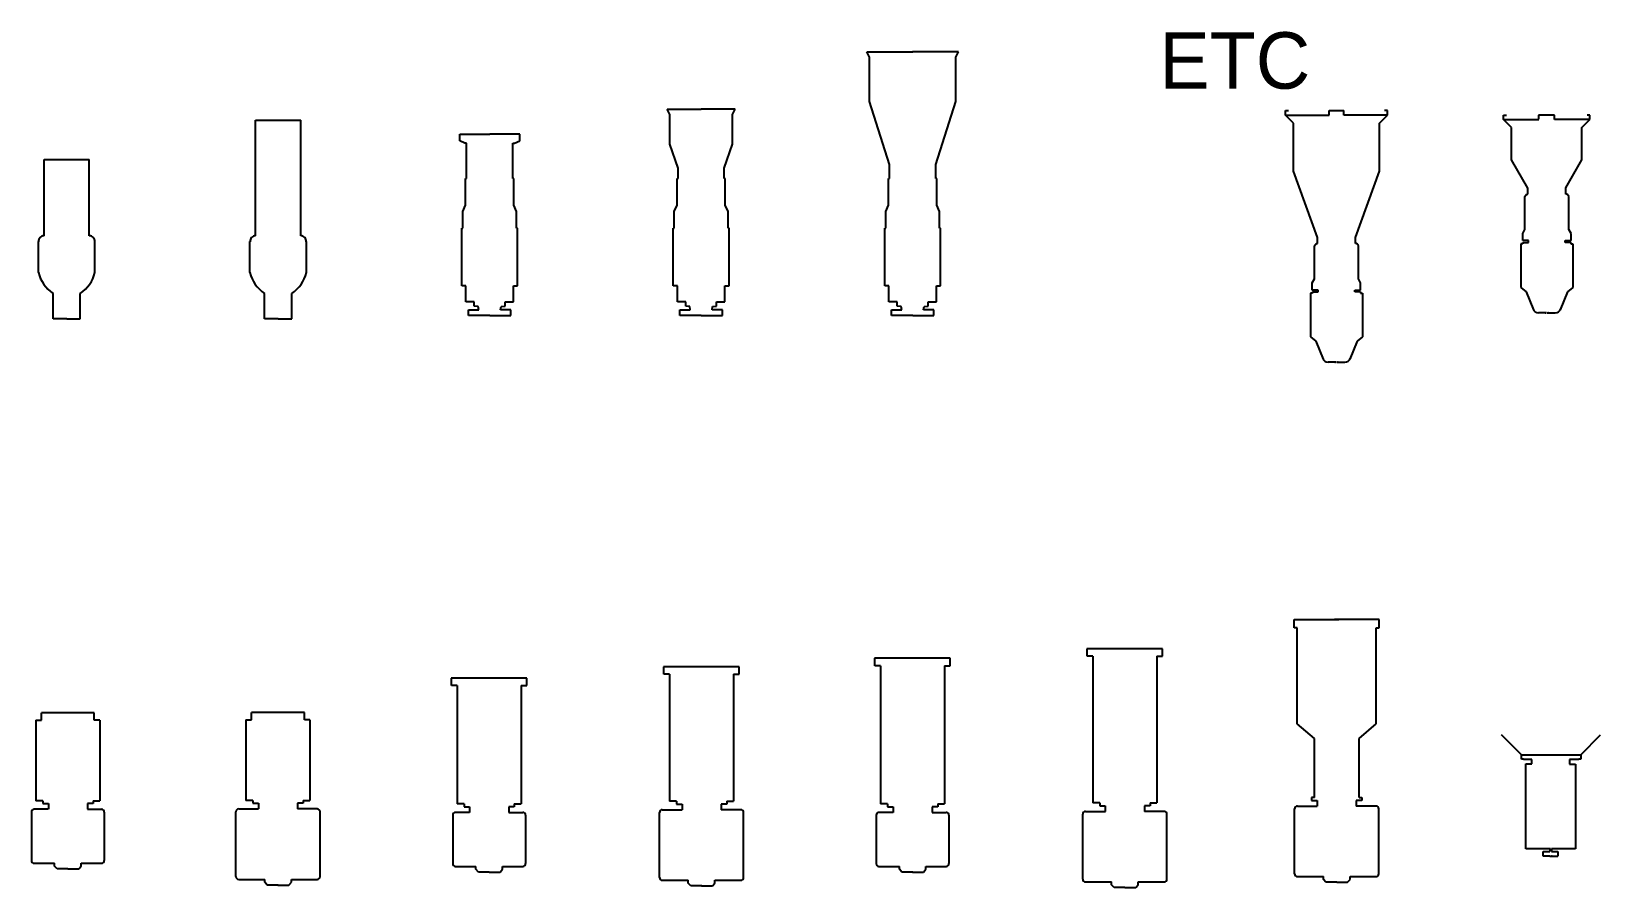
# Model space of a CAD drawing. Extents: x -17897 to 28333, y -5450 to 20354.
# Drawn here: x 16825 to 22389, y 17320 to 20354 of the extents above; entities that cross this region are included whole.
import ezdxf
from ezdxf.enums import TextEntityAlignment as Align

# ---------------------------------------------------------------- set-up
doc = ezdxf.new("R2010")
doc.units = 0
doc.layers.get('0').update_dxf_attribs({"linetype": 'CONTINUOUS'})
doc.layers.add('LANTERNS', color=7, linetype='CONTINUOUS')

# ---------------------------------------------------------------- blocks, each defined once
blk = doc.blocks.new('Souce4-05')
for p, q in [((-177.8, 465.1), (-167.8, 465.1)), ((-177.8, 450.1), (-177.8, 465.1)), ((-177.8, 448.6), (-177.8, 450.1)), ((-149.6, 420.3), (-177.8, 448.6)), ((-177.8, 448.6), (-22.8, 448.6)), ((-22.8, 465), (28.6, 465)), ((-22.8, 448.6), (-22.8, 465)), ((28.6, 448.6), (28.6, 465)), ((183.6, 448.6), (28.6, 448.6)), ((155.3, 420.3), (183.6, 448.6)), ((183.6, 465.1), (173.6, 465.1)), ((183.6, 450.1), (183.6, 465.1)), ((183.6, 448.6), (183.6, 450.1)), ((-149.6, 250.3), (-149.6, 420.3)), ((155.3, 250.3), (155.3, 420.3)), ((-64, 15.4), (-149.6, 250.3)), ((69.8, 15.4), (155.3, 250.3)), ((-64, -6.6), (-64, 15.4)), ((69.8, -6.6), (69.8, 15.4)), ((-75, -14.3), (-68.8, -6.6)), ((-75, -133.1), (-75, -14.3)), ((-68.8, -6.6), (-64, -6.6)), ((74.6, -6.6), (69.8, -6.6)), ((80.7, -14.3), (74.6, -6.6)), ((80.7, -133.1), (80.7, -14.3)), ((-82.8, -146.2), (-75, -131.5)), ((-82.8, -171.2), (-82.8, -146.2)), ((88.6, -146.2), (80.7, -131.5)), ((88.6, -171.2), (88.6, -146.2)), ((-88.9, -182.5), (-88.9, -336.8)), ((-82.7, -182.5), (-88.9, -182.5)), ((-82.3, -182.6), (-87, -182.6)), ((-62.3, -171.2), (-82.8, -171.2)), ((-82.3, -177.2), (-62.3, -177.2)), ((-82.3, -177.2), (-82.3, -182.6)), ((-62.3, -177.2), (-62.3, -171.2)), ((68, -177.2), (68, -171.2)), ((68, -171.2), (88.6, -171.2)), ((88, -177.2), (68, -177.2)), ((88, -177.2), (88, -182.6)), ((88, -182.6), (92.7, -182.6)), ((88.5, -182.5), (94.6, -182.5)), ((94.6, -182.5), (94.6, -336.8)), ((-88.9, -336.8), (-70.4, -352.2)), ((-70.4, -352.2), (-44.8, -416.2)), ((76.1, -352.2), (50.5, -416.2)), ((94.6, -336.8), (76.1, -352.2)), ((1.4, -427.3), (-26.9, -427.3)), ((-3.2, -427.3), (-0.2, -427.3)), ((4.4, -427.3), (32.6, -427.3)), ((8.9, -427.3), (6, -427.3))]:
    blk.add_line(p, q)
for centre, start, end in [((-26.9, -407.3), 198, 270), ((32.6, -407.3), 270, 342)]:
    blk.add_arc(centre, 20, start, end)
at = {"flags": 4}
for tag, width, p, p2 in [('COLOUR', 0.602998, (-82.6, 250), (88.3, 250)), ('GOBO/IRIS', 0.32587, (-62.3, -171.2), (68, -171.2))]:
    blk.add_attdef(tag, text='', height=50, dxfattribs=dict(at, width=width)).set_placement(p, p2, align=Align.FIT)
blk = doc.blocks.new('Source4-10')
for p, q in [((-154.5, 433.4), (-154.5, 448.4)), ((-154.5, 448.4), (-144.5, 448.4)), ((-30.3, 448.2), (-30.3, 434)), ((26.5, 448.2), (-30.3, 448.2)), ((26.5, 433.2), (26.5, 448.2)), ((151.5, 448.2), (141.5, 448.2)), ((151.5, 433.2), (151.5, 448.2)), ((-154.5, 433.4), (-29.5, 433.4)), ((-126.2, 405.2), (-154.5, 433.4)), ((-126.2, 290.2), (-126.2, 405.2)), ((151.5, 433.2), (26.5, 433.2)), ((123.2, 404.9), (151.5, 433.2)), ((123.2, 289.9), (123.2, 404.9)), ((-68.1, 189.5), (-126.2, 290.2)), ((65.7, 190.3), (123.2, 289.9)), ((-79.1, 160.6), (-72.9, 168.3)), ((-72.9, 168.3), (-68.1, 168.3)), ((-68.1, 168.3), (-68.1, 190.3)), ((65.7, 168.3), (65.7, 190.3)), ((70.5, 168.3), (65.7, 168.3)), ((76.7, 160.6), (70.5, 168.3)), ((-79.1, 41.8), (-79.1, 160.6)), ((76.7, 41.8), (76.7, 160.6)), ((-86.9, 28.7), (-79.1, 43.4)), ((-86.9, 3.7), (-86.9, 28.7)), ((-66.4, 3.7), (-86.9, 3.7)), ((-66.4, -2.3), (-66.4, 3.7)), ((64, 3.7), (84.5, 3.7)), ((64, -2.3), (64, 3.7)), ((84.5, 28.7), (76.7, 43.4)), ((84.5, 3.7), (84.5, 28.7)), ((-93, -7.6), (-93, -161.9)), ((-86.8, -7.6), (-93, -7.6)), ((-86.4, -7.6), (-91.1, -7.6)), ((-86.4, -2.3), (-86.4, -7.6)), ((-86.4, -2.3), (-66.4, -2.3)), ((84, -2.3), (64, -2.3)), ((84, -2.3), (84, -7.6)), ((84, -7.6), (88.7, -7.6)), ((84.4, -7.6), (90.6, -7.6)), ((90.6, -7.6), (90.6, -161.9)), ((-93, -161.9), (-74.4, -177.3)), ((90.6, -161.9), (72.1, -177.3)), ((-74.4, -177.3), (-48.8, -241.3)), ((72.1, -177.3), (46.4, -241.3)), ((-2.7, -252.4), (-30.9, -252.4)), ((-7.2, -252.4), (-4.3, -252.4)), ((0.3, -252.4), (28.6, -252.4)), ((4.8, -252.4), (1.9, -252.4))]:
    blk.add_line(p, q)
for centre, start, end in [((-30.9, -232.4), 198, 270), ((28.6, -232.4), 270, 342)]:
    blk.add_arc(centre, 20, start, end)
at = {"flags": 4}
for tag, width, p, p2 in [('COLOUR', 0.603088, (-86.3, 288.4), (84.6, 288.4)), ('GOBO/IRIS', 0.32587, (-66.4, 3.7), (64, 3.7))]:
    blk.add_attdef(tag, text='', height=50, dxfattribs=dict(at, width=width)).set_placement(p, p2, align=Align.FIT)
blk = doc.blocks.new('Leko6x16')
for p, q in [((-80, 75), (-80, 345)), ((-80, 345), (80, 345)), ((80, 75), (80, 345)), ((-100, -55), (-100, 55)), ((100, -55), (100, 55)), ((-48.4, -218.7), (-48.4, -128.7)), ((48.4, -218.7), (48.4, -128.7)), ((0, -218.7), (-48.4, -218.7)), ((0, -218.7), (48.4, -218.7))]:
    blk.add_line(p, q)
for centre, radius, start, end in [((-80.3, 55.8), 19.2, 89.1165, 184.9958), ((80.3, 55.8), 19.2, 355.0042, 90.8835), ((17.2, -27.9), 120.3, 193.0374, 236.9626), ((-17.2, -27.9), 120.3, 303.0374, 346.9626)]:
    blk.add_arc(centre, radius, start, end)
for tag, width, p, p2 in [('COLOUR', 0.564706, (-80, 210), (80, 210)), ('GOBO/IRIS', 0.4, (-80, 23.7), (80, 23.7)), ('VOLTS', 0.345436, (-43.2, -209.3), (43.2, -209.3))]:
    blk.add_attdef(tag, text='', height=50, dxfattribs=dict(width=width)).set_placement(p, p2, align=Align.FIT)
blk = doc.blocks.new('Leko6x22')
for p, q in [((-80, 75), (-80, 485)), ((-80, 485), (80, 485)), ((80, 75), (80, 485)), ((-100, -55), (-100, 55)), ((100, -55), (100, 55)), ((-48.4, -218.7), (-48.4, -128.7)), ((48.4, -218.7), (48.4, -128.7)), ((0, -218.7), (-48.4, -218.7)), ((0, -218.7), (48.4, -218.7))]:
    blk.add_line(p, q)
for centre, radius, start, end in [((-80.3, 55.8), 19.2, 89.1165, 184.9958), ((80.3, 55.8), 19.2, 355.0042, 90.8835), ((17.2, -27.9), 120.3, 193.0374, 236.9626), ((-17.2, -27.9), 120.3, 303.0374, 346.9626)]:
    blk.add_arc(centre, radius, start, end)
for tag, width, p, p2 in [('COLOUR', 0.564706, (-80, 280), (80, 280)), ('GOBO/IRIS', 0.4, (-80, 19.2), (80, 19.2)), ('VOLTS', 0.330605, (-41.3, -208.8), (41.3, -208.8))]:
    blk.add_attdef(tag, text='', height=50, dxfattribs=dict(width=width)).set_placement(p, p2, align=Align.FIT)
blk = doc.blocks.new('Shakespeare')
for p, q in [((-106.4, 411.8), (-106.4, 435.7)), ((-106.4, 435.7), (0, 435.7)), ((-87.7, 403.1), (-106.4, 411.8)), ((-81.9, 403.1), (-87.7, 403.1)), ((-81.9, 278.4), (-81.9, 403.1)), ((106.4, 435.7), (0, 435.7)), ((81.9, 278.4), (81.9, 403.1)), ((81.9, 403.1), (87.7, 403.1)), ((87.7, 403.1), (106.4, 411.8)), ((106.4, 411.8), (106.4, 435.7)), ((-85.5, 183.4), (-85.5, 278.4)), ((-85.5, 278.4), (-81.9, 278.4)), ((85.5, 278.4), (81.9, 278.4)), ((85.5, 183.4), (85.5, 278.4)), ((-95.7, 161.6), (-85.5, 183.4)), ((95.7, 161.6), (85.5, 183.4)), ((-95.7, 102.1), (-95.7, 161.6)), ((95.7, 102.1), (95.7, 161.6)), ((-99.2, -102.1), (-99.2, 102.1)), ((-99.2, 102.1), (-95.7, 102.1)), ((99.2, 102.1), (95.7, 102.1)), ((99.2, -102.1), (99.2, 102.1)), ((-84.2, -102.1), (-99.2, -102.1)), ((-84.2, -159), (-84.2, -102.1)), ((84.2, -159), (84.2, -102.1)), ((84.2, -102.1), (99.2, -102.1)), ((-54.8, -159), (-84.2, -159)), ((-54.8, -174), (-54.8, -159)), ((54.8, -159), (84.2, -159)), ((54.8, -174), (54.8, -159)), ((-75.6, -207.1), (-75.6, -187.5)), ((-75.6, -187.5), (-38.5, -187.5)), ((0, -207.1), (-75.6, -207.1)), ((-40.6, -175.3), (-54.8, -174)), ((-38.5, -187.5), (-40.6, -175.3)), ((0, -207.1), (75.6, -207.1)), ((38.5, -187.5), (40.6, -175.3)), ((75.6, -187.5), (38.5, -187.5)), ((40.6, -175.3), (54.8, -174)), ((75.6, -207.1), (75.6, -187.5))]:
    blk.add_line(p, q)
for tag, width, p, p2 in [('COLOUR', 0.57833, (-81.9, 340.7), (81.9, 340.7)), ('GOBO/IRIS', 0.40965, (-81.9, 95.9), (81.9, 95.9)), ('BEAM', 0.893782, (-81.9, -150.5), (81.9, -150.5))]:
    blk.add_attdef(tag, text='', height=50, dxfattribs=dict(width=width)).set_placement(p, p2, align=Align.FIT)
blk = doc.blocks.new('Shakespeare10')
for p, q in [((-111.2, 505.4), (-120.8, 524.1)), ((-120.8, 524.1), (0, 524.1)), ((-111.2, 399.8), (-111.2, 505.4)), ((120.8, 524.1), (0, 524.1)), ((111.2, 505.4), (120.8, 524.1)), ((111.2, 399.8), (111.2, 505.4)), ((-81.9, 314.7), (-111.2, 399.8)), ((81.9, 314.7), (111.2, 399.8)), ((-85.5, 183.4), (-85.5, 278.4)), ((-85.5, 278.4), (-81.9, 278.4)), ((-81.9, 278.4), (-81.9, 314.7)), ((81.9, 278.4), (81.9, 314.7)), ((85.5, 278.4), (81.9, 278.4)), ((85.5, 183.4), (85.5, 278.4)), ((-95.7, 161.6), (-85.5, 183.4)), ((95.7, 161.6), (85.5, 183.4)), ((-95.7, 102.1), (-95.7, 161.6)), ((95.7, 102.1), (95.7, 161.6)), ((-99.2, -102.1), (-99.2, 102.1)), ((-99.2, 102.1), (-95.7, 102.1)), ((99.2, 102.1), (95.7, 102.1)), ((99.2, -102.1), (99.2, 102.1)), ((-84.2, -102.1), (-99.2, -102.1)), ((-84.2, -159), (-84.2, -102.1)), ((84.2, -159), (84.2, -102.1)), ((84.2, -102.1), (99.2, -102.1)), ((-54.8, -159), (-84.2, -159)), ((-54.8, -174), (-54.8, -159)), ((54.8, -159), (84.2, -159)), ((54.8, -174), (54.8, -159)), ((-75.6, -207.1), (-75.6, -187.5)), ((-75.6, -187.5), (-38.5, -187.5)), ((0, -207.1), (-75.6, -207.1)), ((-40.6, -175.3), (-54.8, -174)), ((-38.5, -187.5), (-40.6, -175.3)), ((0, -207.1), (75.6, -207.1)), ((38.5, -187.5), (40.6, -175.3)), ((75.6, -187.5), (38.5, -187.5)), ((40.6, -175.3), (54.8, -174)), ((75.6, -207.1), (75.6, -187.5))]:
    blk.add_line(p, q)
for tag, width, p, p2 in [('COLOUR', 0.57833, (-81.9, 340.7), (81.9, 340.7)), ('GOBO/IRIS', 0.40965, (-81.9, 95.9), (81.9, 95.9)), ('BEAM', 0.893782, (-81.9, -150.5), (81.9, -150.5))]:
    blk.add_attdef(tag, text='', height=50, dxfattribs=dict(width=width)).set_placement(p, p2, align=Align.FIT)
blk = doc.blocks.new('Shakespeare5')
for p, q in [((-153, 707.9), (-162.6, 726.8)), ((-162.6, 726.8), (0.2, 726.8)), ((162.6, 726.8), (-0.2, 726.8)), ((153, 707.9), (162.6, 726.8)), ((-153, 551.4), (-153, 707.9)), ((153, 551.4), (153, 707.9)), ((-81.9, 327.9), (-153, 551.4)), ((81.9, 327.9), (153, 551.4)), ((-85.5, 183.4), (-85.5, 278.4)), ((-85.5, 278.4), (-81.9, 278.4)), ((-81.9, 278.4), (-81.9, 327.9)), ((81.9, 278.4), (81.9, 327.9)), ((85.5, 278.4), (81.9, 278.4)), ((85.5, 183.4), (85.5, 278.4)), ((-95.7, 161.6), (-85.5, 183.4)), ((95.7, 161.6), (85.5, 183.4)), ((-95.7, 102.1), (-95.7, 161.6)), ((95.7, 102.1), (95.7, 161.6)), ((-99.2, -102.1), (-99.2, 102.1)), ((-99.2, 102.1), (-95.7, 102.1)), ((99.2, 102.1), (95.7, 102.1)), ((99.2, -102.1), (99.2, 102.1)), ((-84.2, -102.1), (-99.2, -102.1)), ((-84.2, -159), (-84.2, -102.1)), ((84.2, -159), (84.2, -102.1)), ((84.2, -102.1), (99.2, -102.1)), ((-54.8, -159), (-84.2, -159)), ((-54.8, -174), (-54.8, -159)), ((54.8, -159), (84.2, -159)), ((54.8, -174), (54.8, -159)), ((-75.6, -207.1), (-75.6, -187.5)), ((-75.6, -187.5), (-38.5, -187.5)), ((0, -207.1), (-75.6, -207.1)), ((-40.6, -175.3), (-54.8, -174)), ((-38.5, -187.5), (-40.6, -175.3)), ((0, -207.1), (75.6, -207.1)), ((38.5, -187.5), (40.6, -175.3)), ((75.6, -187.5), (38.5, -187.5)), ((40.6, -175.3), (54.8, -174)), ((75.6, -207.1), (75.6, -187.5))]:
    blk.add_line(p, q)
for tag, width, p, p2 in [('COLOUR', 0.57833, (-81.9, 340.7), (81.9, 340.7)), ('GOBO/IRIS', 0.40965, (-81.9, 95.9), (81.9, 95.9)), ('BEAM', 0.893782, (-81.9, -150.5), (81.9, -150.5))]:
    blk.add_attdef(tag, text='', height=50, dxfattribs=dict(width=width)).set_placement(p, p2, align=Align.FIT)
blk = doc.blocks.new('TurboSil28-58')
for p, q in [((-109.5, 303.9), (-109.5, 18.9)), ((-109.5, 303.9), (-89.5, 303.9)), ((98, 330), (-89.5, 330)), ((-89.5, 303.9), (-89.5, 330)), ((98, 303.9), (98, 330)), ((118, 303.9), (98, 303.9)), ((118, 303.9), (118, 18.9)), ((-84.9, 18.9), (-109.5, 18.9)), ((-84.9, 18.9), (-84.9, 8.9)), ((-84.9, 8.9), (-64.9, 8.9)), ((-64.9, 8.9), (-64.9, -11)), ((73.6, 8.9), (73.6, -11.5)), ((93.6, 8.9), (73.6, 8.9)), ((93.6, 18.9), (118, 18.9)), ((93.6, 18.9), (93.6, 8.9)), ((113.6, 18.9), (113.6, 18.9)), ((-125.2, -21.5), (-125.2, -192.8)), ((-65.2, -11.5), (-115.2, -11.5)), ((73.6, -11.5), (123.3, -11.5)), ((133.3, -21.5), (133.3, -192.8)), ((-115.2, -202.8), (-42.9, -202.8)), ((-42.9, -213.1), (-42.9, -202.8)), ((-34.2, -222.8), (-42.9, -213.1)), ((42.9, -222.8), (51.5, -213.1)), ((51.5, -202.8), (123.3, -202.8)), ((51.5, -213.1), (51.5, -202.8)), ((4.6, -222.8), (-34.2, -222.8)), ((4.1, -222.8), (42.9, -222.8))]:
    blk.add_line(p, q)
for centre, start, end in [((-115.2, -21.5), 90, 180), ((123.3, -21.5), 0, 90), ((-115.2, -192.8), 180, 270), ((123.3, -192.8), 270, 0)]:
    blk.add_arc(centre, 10, start, end)
at = {"flags": 4}
for tag, width, p, p2 in [('COLOUR', 0.803064, (-109.5, 161.4), (118, 161.4)), ('GOBO/IRIS', 0.446078, (-84.9, 18.9), (93.6, 18.9))]:
    blk.add_attdef(tag, text='', height=50, dxfattribs=dict(at, width=width)).set_placement(p, p2, align=Align.FIT)
blk = doc.blocks.new('TurboSil28-58(2Kw)')
for p, q in [((-114.7, 305.1), (-114.7, 20.1)), ((-114.7, 305.1), (-94.7, 305.1)), ((92.8, 331.2), (-94.7, 331.2)), ((-94.7, 305.1), (-94.7, 331.2)), ((92.8, 305.1), (92.8, 331.2)), ((112.8, 305.1), (92.8, 305.1)), ((112.8, 305.1), (112.8, 20.1)), ((-90, 20.1), (-114.7, 20.1)), ((-90, 20.1), (-90, 10.1)), ((-90, 10.1), (-70, 10.1)), ((-70, 10.1), (-70, -9.9)), ((68.4, 10.1), (68.4, -9.9)), ((88.4, 10.1), (68.4, 10.1)), ((88.4, 20.1), (112.8, 20.1)), ((88.4, 20.1), (88.4, 10.1)), ((108.4, 20.1), (108.4, 20.1)), ((-150, -249.9), (-150, -19.9)), ((-140, -9.9), (-69.9, -9.9)), ((138.4, -9.9), (68.4, -9.9)), ((148.4, -249.9), (148.4, -19.9)), ((-140, -259.9), (-47.8, -259.9)), ((-47.8, -270.2), (-47.8, -259.9)), ((-39.1, -279.9), (-47.8, -270.2)), ((38, -279.9), (46.7, -270.2)), ((46.7, -259.9), (138.4, -259.9)), ((46.7, -270.2), (46.7, -259.9)), ((-0.3, -279.9), (-39.1, -279.9)), ((-0.8, -279.9), (38, -279.9))]:
    blk.add_line(p, q)
for centre, start, end in [((-140, -19.9), 90, 180), ((138.4, -19.9), 0, 90), ((-140, -249.9), 180, 270), ((138.4, -249.9), 270, 0)]:
    blk.add_arc(centre, 10, start, end)
at = {"flags": 4}
for tag, width, p, p2 in [('COLOUR', 0.803064, (-114.7, 162.6), (112.8, 162.6)), ('GOBO/IRIS', 0.446078, (-90, 20.1), (88.4, 20.1))]:
    blk.add_attdef(tag, text='', height=50, dxfattribs=dict(at, width=width)).set_placement(p, p2, align=Align.FIT)
blk = doc.blocks.new('TurboSil9-21')
for p, q in [((-143.9, 532.9), (14.1, 532.9)), ((-143.9, 502.9), (-143.9, 532.9)), ((-133.9, 502.9), (-143.9, 502.9)), ((-133.9, 162.9), (-133.9, 502.9)), ((157.1, 532.9), (-0.9, 532.9)), ((147.1, 162.9), (147.1, 502.9)), ((147.1, 502.9), (157.1, 502.9)), ((157.1, 502.9), (157.1, 532.9)), ((-72.6, 111.5), (-133.9, 162.9)), ((-72.6, -98.5), (-72.6, 111.5)), ((85.8, 111.5), (147.1, 162.9)), ((85.8, -98.5), (85.8, 111.5)), ((-82.6, -98.5), (-82.6, -108.5)), ((-72.6, -98.5), (-82.6, -98.5)), ((-82.6, -108.5), (-62.6, -108.5)), ((-62.6, -108.5), (-62.6, -128.5)), ((75.8, -108.5), (75.8, -128.5)), ((95.8, -108.5), (75.8, -108.5)), ((85.8, -98.5), (95.8, -98.5)), ((95.8, -98.5), (95.8, -108.5)), ((-142.6, -368.5), (-142.6, -138.5)), ((-132.6, -128.5), (-62.5, -128.5)), ((145.8, -128.5), (75.8, -128.5)), ((155.8, -368.5), (155.8, -138.5)), ((-132.6, -378.5), (-40.3, -378.5)), ((-40.3, -388.8), (-40.3, -378.5)), ((-31.7, -398.5), (-40.3, -388.8)), ((45.4, -398.5), (54.1, -388.8)), ((54.1, -378.5), (145.8, -378.5)), ((54.1, -388.8), (54.1, -378.5)), ((7.1, -398.5), (-31.7, -398.5)), ((6.6, -398.5), (45.4, -398.5))]:
    blk.add_line(p, q)
for centre, start, end in [((-132.6, -138.5), 90, 180), ((145.8, -138.5), 0, 90), ((-132.6, -368.5), 180, 270), ((145.8, -368.5), 270, 0)]:
    blk.add_arc(centre, 10, start, end)
at = {"flags": 4}
for tag, width, p, p2 in [('COLOUR', 0.991759, (-133.9, 332.9), (147.1, 332.9)), ('GOBO/IRIS', 0.346078, (-62.6, -108.5), (75.8, -108.5))]:
    blk.add_attdef(tag, text='', height=50, dxfattribs=dict(at, width=width)).set_placement(p, p2, align=Align.FIT)
blk = doc.blocks.new('TurboSil15-32')
for p, q in [((131.8, 453.7), (-136.4, 453.7)), ((-135.7, 427.6), (-135.7, 453.7)), ((131.8, 427.6), (131.8, 453.7)), ((-115.7, 427.6), (-135.7, 427.6)), ((-115.7, 427.6), (-115.7, 7.6)), ((111.8, 427.6), (111.8, 7.6)), ((111.8, 427.6), (131.8, 427.6)), ((-91, 7.6), (-115.7, 7.6)), ((-91, 7.6), (-91, -2.4)), ((87.4, 7.6), (87.4, -2.4)), ((87.4, 7.6), (111.8, 7.6)), ((107.4, 7.6), (107.4, 7.6)), ((-131, -32.4), (-131, -203.7)), ((-71, -22.4), (-121, -22.4)), ((-91, -2.4), (-71, -2.4)), ((-71, -2.4), (-71, -22.4)), ((87.4, -2.4), (67.4, -2.4)), ((67.4, -2.4), (67.4, -22.4)), ((67.4, -22.4), (117.4, -22.4)), ((127.4, -32.4), (127.4, -203.7)), ((-121, -213.7), (-48.8, -213.7)), ((-121, -213.7), (-48.8, -213.7)), ((-48.8, -224), (-48.8, -213.7)), ((45.7, -213.7), (117.4, -213.7)), ((45.7, -224), (45.7, -213.7)), ((-40.1, -233.7), (-48.8, -224)), ((-1.3, -233.7), (-40.1, -233.7)), ((-1.8, -233.7), (37, -233.7)), ((37, -233.7), (45.7, -224))]:
    blk.add_line(p, q)
for centre, start, end in [((-121, -32.4), 90, 180), ((117.4, -32.4), 0, 90), ((-121, -203.7), 180, 270), ((117.4, -203.7), 270, 0)]:
    blk.add_arc(centre, 10, start, end)
at = {"flags": 4}
for tag, width, p, p2 in [('COLOUR', 0.803064, (-115.7, 217.6), (111.8, 217.6)), ('GOBO/IRIS', 0.446078, (-91, 7.6), (87.4, 7.6))]:
    blk.add_attdef(tag, text='', height=50, dxfattribs=dict(at, width=width)).set_placement(p, p2, align=Align.FIT)
blk = doc.blocks.new('TurboSil15-32(2Kw)')
for p, q in [((135, 493.2), (-133.3, 493.2)), ((-132.5, 467.1), (-132.5, 493.2)), ((-112.5, 467.1), (-132.5, 467.1)), ((-112.5, 467.1), (-112.5, 17.1)), ((115, 467.1), (115, 17.1)), ((115, 467.1), (135, 467.1)), ((135, 467.1), (135, 493.2)), ((-87.9, 17.1), (-112.5, 17.1)), ((-87.9, 17.1), (-87.9, 7.1)), ((-87.9, 7.1), (-67.9, 7.1)), ((-67.9, 7.1), (-67.9, -12.9)), ((90.6, 7.1), (70.6, 7.1)), ((70.6, 7.1), (70.6, -12.9)), ((90.6, 17.1), (115, 17.1)), ((90.6, 17.1), (90.6, 7.1)), ((110.6, 17.1), (110.6, 17.1)), ((-147.9, -252.9), (-147.9, -22.9)), ((-137.9, -12.9), (-67.7, -12.9)), ((140.6, -12.9), (70.6, -12.9)), ((150.6, -252.9), (150.6, -22.9)), ((-137.9, -262.9), (-45.6, -262.9)), ((-45.6, -273.2), (-45.6, -262.9)), ((-36.9, -282.9), (-45.6, -273.2)), ((40.2, -282.9), (48.8, -273.2)), ((48.8, -262.9), (140.6, -262.9)), ((48.8, -273.2), (48.8, -262.9)), ((1.9, -282.9), (-36.9, -282.9)), ((1.4, -282.9), (40.2, -282.9))]:
    blk.add_line(p, q)
for centre, start, end in [((-137.9, -22.9), 90, 180), ((140.6, -22.9), 0, 90), ((-137.9, -252.9), 180, 270), ((140.6, -252.9), 270, 0)]:
    blk.add_arc(centre, 10, start, end)
at = {"flags": 4}
for tag, width, p, p2 in [('COLOUR', 0.803064, (-112.5, 242.1), (115, 242.1)), ('GOBO/IRIS', 0.446078, (-87.9, 17.1), (90.6, 17.1))]:
    blk.add_attdef(tag, text='', height=50, dxfattribs=dict(at, width=width)).set_placement(p, p2, align=Align.FIT)
blk = doc.blocks.new('TurboSil11-26')
for p, q in [((133.3, 362.4), (-135, 362.4)), ((-134.3, 336.3), (-134.3, 362.4)), ((-114.3, 336.3), (-134.3, 336.3)), ((-114.3, 336.3), (-114.3, -153.7)), ((113.3, 336.3), (113.3, -153.7)), ((113.3, 336.3), (133.3, 336.3)), ((133.3, 336.3), (133.3, 362.4)), ((-89.6, -153.7), (-114.3, -153.7)), ((-89.6, -153.7), (-89.6, -163.7)), ((-89.6, -163.7), (-69.6, -163.7)), ((-69.6, -163.7), (-69.6, -183.6)), ((68.8, -163.7), (68.8, -183.7)), ((88.8, -163.7), (68.8, -163.7)), ((88.8, -153.7), (113.3, -153.7)), ((88.8, -153.7), (88.8, -163.7)), ((108.8, -153.7), (108.8, -153.7)), ((-129.6, -193.6), (-129.6, -365)), ((-69.6, -183.6), (-119.6, -183.6)), ((68.8, -183.7), (118.8, -183.7)), ((128.8, -193.7), (128.8, -365)), ((-119.6, -375), (-47.3, -375)), ((-109.6, -375), (-47.3, -375)), ((-47.3, -385.2), (-47.3, -375)), ((-38.7, -395), (-47.3, -385.2)), ((38.4, -395), (47.1, -385.2)), ((47.1, -375), (118.8, -375)), ((47.1, -385.2), (47.1, -375)), ((0.1, -395), (-38.7, -395)), ((-0.4, -395), (38.4, -395))]:
    blk.add_line(p, q)
for centre, start, end in [((-119.6, -193.6), 90, 180), ((118.8, -193.7), 0, 90), ((-119.6, -365), 180, 270), ((118.8, -365), 270, 0)]:
    blk.add_arc(centre, 10, start, end)
at = {"flags": 4}
for tag, width, p, p2 in [('COLOUR', 0.803064, (-114.3, 91.3), (113.3, 91.3)), ('GOBO/IRIS', 0.446078, (-89.6, -153.7), (88.8, -153.7))]:
    blk.add_attdef(tag, text='', height=50, dxfattribs=dict(at, width=width)).set_placement(p, p2, align=Align.FIT)
blk = doc.blocks.new('TurboSil11-26(2Kw)')
for p, q in [((136, 557.2), (-132.3, 557.2)), ((-131.5, 531.1), (-131.5, 557.2)), ((136, 531.1), (136, 557.2)), ((-111.5, 531.1), (-131.5, 531.1)), ((-111.5, 531.1), (-111.5, 11.1)), ((116, 531.1), (116, 11.1)), ((116, 531.1), (136, 531.1)), ((-86.9, 11.1), (-111.5, 11.1)), ((-86.9, 11.1), (-86.9, 1.1)), ((-86.9, 1.1), (-66.9, 1.1)), ((-66.9, 1.1), (-66.9, -18.8)), ((71.6, 1.1), (71.6, -18.9)), ((91.6, 1.1), (71.6, 1.1)), ((91.6, 11.1), (116, 11.1)), ((91.6, 11.1), (91.6, 1.1)), ((111.6, 11.1), (111.6, 11.1)), ((-146.9, -258.9), (-146.9, -28.9)), ((-136.9, -18.9), (-66.7, -18.9)), ((141.6, -18.9), (71.6, -18.9)), ((151.6, -258.9), (151.6, -28.9)), ((-136.9, -268.9), (-44.6, -268.9)), ((-44.6, -279.2), (-44.6, -268.9)), ((49.8, -268.9), (141.6, -268.9)), ((49.8, -279.2), (49.8, -268.9)), ((-36, -288.9), (-44.6, -279.2)), ((2.9, -288.9), (-36, -288.9)), ((2.3, -288.9), (41.2, -288.9)), ((41.2, -288.9), (49.8, -279.2))]:
    blk.add_line(p, q)
for centre, start, end in [((-136.9, -28.9), 90, 180), ((141.6, -28.9), 0, 90), ((-136.9, -258.9), 180, 270), ((141.6, -258.9), 270, 0)]:
    blk.add_arc(centre, 10, start, end)
at = {"flags": 4}
for tag, width, p, p2 in [('COLOUR', 0.803064, (-111.5, 271.1), (116, 271.1)), ('GOBO/IRIS', 0.446078, (-86.9, 11.1), (91.6, 11.1))]:
    blk.add_attdef(tag, text='', height=50, dxfattribs=dict(at, width=width)).set_placement(p, p2, align=Align.FIT)
blk = doc.blocks.new('FreebleF')
for p, q in [((-91.2, 181.2), (-161.9, 251.9)), ((118.8, 181.2), (189.5, 251.9)), ((-91.2, 181.2), (118.8, 181.2)), ((-91.2, 166.2), (-91.2, 181.2)), ((118.8, 181.2), (118.8, 166.2)), ((-84.2, 166.2), (-91.2, 166.2)), ((-84.2, 164.9), (-84.2, 166.2)), ((-54.2, 164.9), (-84.2, 164.9)), ((-76.2, -151.4), (-76.2, 149.9)), ((-76.2, 149.9), (-54.2, 149.9)), ((-54.2, 149.9), (-54.2, 164.9)), ((78.8, 165.6), (78.8, 148.6)), ((111.8, 165.6), (78.8, 165.6)), ((78.8, 148.6), (100.8, 148.6)), ((100.8, 148.6), (100.8, -151.4)), ((118.8, 166.2), (111.8, 166.2)), ((111.8, 166.2), (111.8, 165.6)), ((9.3, -151.4), (-76.2, -151.4)), ((9.3, -151.4), (-32.7, -151.4)), ((12.3, -151.4), (-32.7, -151.4)), ((-13.9, -177.1), (-13.9, -161.4)), ((-13.9, -161.4), (9.3, -161.4)), ((9.3, -151.4), (9.3, -161.4)), ((100.8, -151.4), (15.3, -151.4)), ((15.3, -151.4), (15.3, -161.4)), ((15.3, -161.4), (37.2, -161.4)), ((37.2, -161.4), (37.2, -177.1)), ((9.3, -177.1), (-13.9, -177.1)), ((9.3, -177.1), (22.1, -177.1)), ((17.9, -177.1), (15.3, -177.1)), ((17.9, -177.1), (37.2, -177.1))]:
    blk.add_line(p, q)
at = {"width": 0.62471, "flags": 4}
blk.add_attdef('COLOUR', text='', height=50, rotation=359.8006, dxfattribs=at).set_placement((-76.2, -0.7), (100.8, -1.4), align=Align.FIT)

msp = doc.modelspace()

# ---------------------------------------------------------------- block references
at = {"layer": 'LANTERNS', "color": 0}
for name, p in [('Shakespeare5', (19950, 19554.8)), ('Leko6x22', (17700, 19554.8)), ('Shakespeare10', (19200, 19554.8)), ('Souce4-05', (21450, 19609.1)), ('Source4-10', (22200, 19609.1)), ('Shakespeare', (18450, 19554.8)), ('Leko6x16', (16950, 19554.8)), ('TurboSil9-21', (21447, 17737.6)), ('TurboSil11-26(2Kw)', (20700, 17609.1)), ('TurboSil15-32(2Kw)', (19200, 17609.1)), ('TurboSil11-26', (19950, 17770.3)), ('TurboSil15-32', (18450, 17609.1)), ('TurboSil28-58', (16950, 17609.1)), ('TurboSil28-58(2Kw)', (17700, 17609.1)), ('FreebleF', (22200, 17609.1))]:
    msp.add_blockref(name, p, dxfattribs=at)

# ---------------------------------------------------------------- texts
at = {"color": 0}
msp.add_text('ETC', height=200, dxfattribs=at).set_placement((20824.9, 20151.3))

doc.saveas('drawing.dxf')
